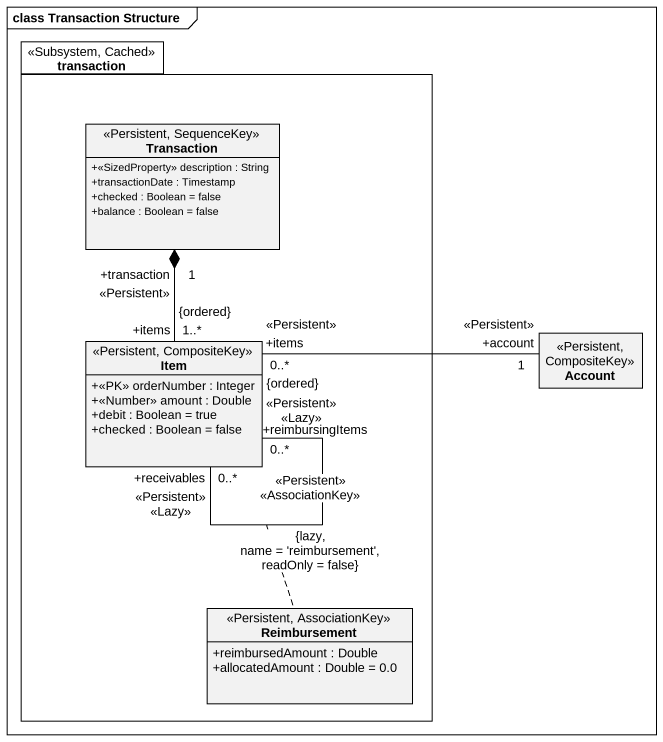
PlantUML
@startuml
mainframe class Transaction Structure
hide circle
hide empty members
skinparam classAttributeIconSize 0
package transaction <<Subsystem, Cached>> {
  class Transaction <<Persistent, SequenceKey>> {
    +<<SizedProperty>> description : String
    +transactionDate : Timestamp
    +checked : Boolean = false
    +balance : Boolean = false
  }
  class Item <<Persistent, CompositeKey>> {
    +<<PK>> orderNumber : Integer
    +<<Number>> amount : Double
    +debit : Boolean = true
    +checked : Boolean = false
  }
  class Reimbursement <<Persistent, AssociationKey>> {
    +reimbursedAmount : Double
    +allocatedAmount : Double = 0.0
  }
}
class Account <<Persistent, CompositeKey>>
Transaction "+transaction\n1\n<<Persistent>>" *-- "+items\n1..*\n{ordered}" Item
Item "<<Persistent>> <<Lazy>>\n0..*\n+receivables" -- "<<Persistent>> <<Lazy>>\n0..*\n+reimbursingItems" Item : <<Persistent>> <<AssociationKey>>\n{lazy, name = 'reimbursement', readOnly = false}
(Item, Item) .. Reimbursement
Item "<<Persistent>>\n+items\n0..*\n{ordered}" -right- "<<Persistent>>\n+account\n1" Account
@enduml
